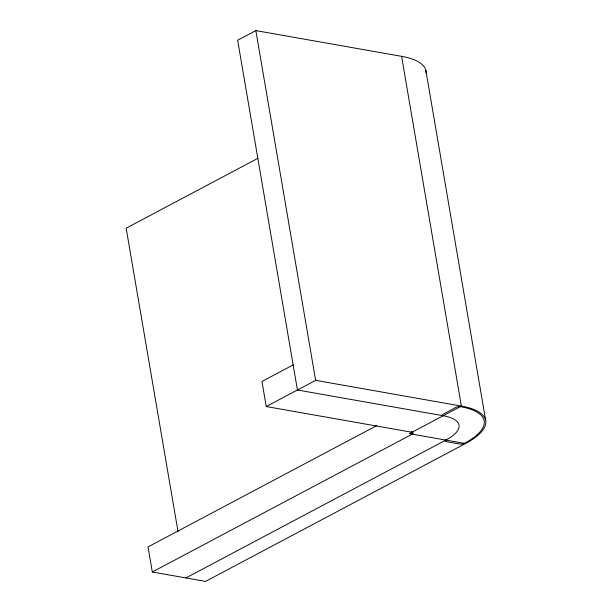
<?xml version="1.0" encoding="UTF-8"?>
<svg xmlns="http://www.w3.org/2000/svg" width="612" height="612" viewBox="0 0 612 612"><rect width="100%" height="100%" fill="white"/><g stroke="black" fill="none" stroke-linecap="round" stroke-linejoin="round"><path stroke-width="0.92" d="M426.044 73.111A77.426 26.607 -9.7 0 0 401.594 56.342L255.847 30.6L237.647 40.247L297.432 389.997L443.187 415.739A50.329 17.297 -9.7 0 1 445.834 440.089A3.098 1.063 -9.7 0 0 446.003 441.589L460.017 444.067A3.098 1.063 -9.7 0 0 464.34 443.356A75.873 26.079 -9.7 0 0 460.339 406.636A3.098 1.063 -9.7 0 0 456.017 407.347L443.019 414.24A3.098 1.063 -9.7 0 0 443.187 415.739M257.79 158.37L126.156 228.192L178.061 531.866M293.148 364.913L261.959 381.452L266.243 406.536L411.998 432.279A3.871 1.331 -9.7 0 1 412.205 434.153L152.304 571.998L148.012 546.914L376.694 425.623M266.243 406.536L315.624 380.343L461.379 406.085A77.426 26.607 -9.7 0 1 465.457 443.555L205.555 581.4L152.304 571.998M185.933 577.935L445.834 440.089M465.457 443.555L409.397 433.656L461.379 406.085L401.594 56.342M425.883 70.594L485.668 420.337M411.723 431.368L412.205 434.153M255.847 30.6L315.624 380.343"/></g></svg>
